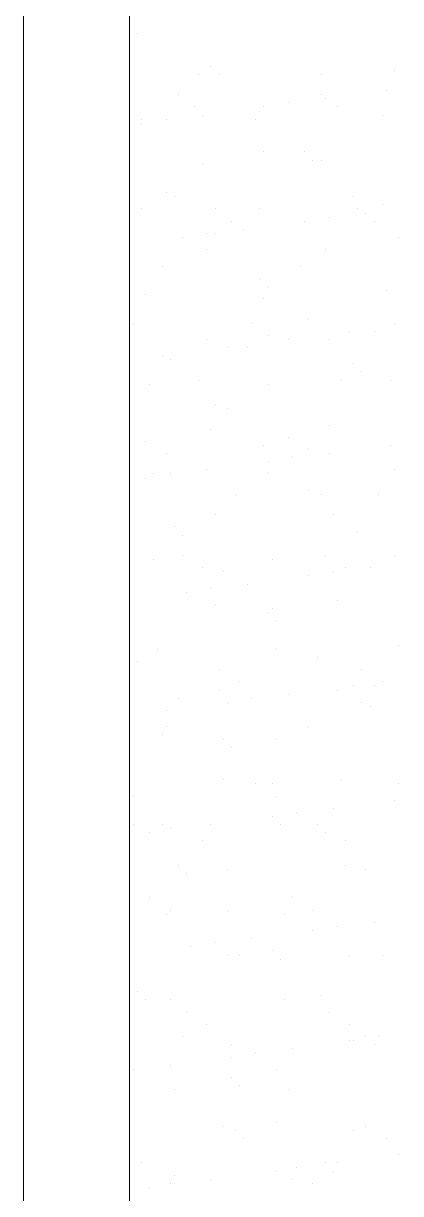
# Model space of a CAD drawing. Header units: millimetres. Extents: x 21 to 236, y 15 to 64.
# Drawn here: x 57.079 to 57.499, y 30.59 to 31.89 of the extents above; entities that cross this region are included whole.
import ezdxf

# ---------------------------------------------------------------- set-up
doc = ezdxf.new("R2010")
doc.units = ezdxf.units.MM
doc.layers.add('PDF_Grama', color=7, linetype='Continuous', true_color=0x397200)
doc.layers.add('PDF_Terreno', color=7, linetype='Continuous')

msp = doc.modelspace()

# ---------------------------------------------------------------- linework, layer by layer
at = {"layer": 'PDF_Grama', "lineweight": 20}
for points in [[(57.2062, 31.8791), (57.2062, 31.8791)], [(57.2742, 31.8338), (57.2742, 31.8338)], [(57.2878, 31.8429), (57.2878, 31.8429)], [(57.2969, 31.8338), (57.2969, 31.8338)], [(57.4102, 31.8338), (57.4102, 31.8338)], [(57.4918, 31.8384), (57.4918, 31.8384)], [(57.2516, 31.8112), (57.2516, 31.8112)], [(57.4102, 31.8112), (57.4102, 31.8112)], [(57.4147, 31.8066), (57.4147, 31.8066)], [(57.4827, 31.8157), (57.4827, 31.8157)], [(57.2697, 31.7976), (57.2697, 31.7976)], [(57.3422, 31.793), (57.3422, 31.793)], [(57.3467, 31.7976), (57.3467, 31.7976)], [(57.3739, 31.8021), (57.3739, 31.8021)], [(57.4283, 31.7976), (57.4283, 31.7976)], [(57.2108, 31.784), (57.2108, 31.784)], [(57.2108, 31.7794), (57.2108, 31.7794)], [(57.238, 31.784), (57.238, 31.784)], [(57.2788, 31.7885), (57.2788, 31.7885)], [(57.3377, 31.784), (57.3377, 31.784)], [(57.4782, 31.7885), (57.4782, 31.7885)], [(57.3467, 31.7477), (57.3467, 31.7477)], [(57.3921, 31.7477), (57.3921, 31.7477)], [(57.2788, 31.7341), (57.2788, 31.7341)], [(57.4011, 31.7386), (57.4011, 31.7386)], [(57.4102, 31.7386), (57.4102, 31.7386)], [(57.238, 31.7024), (57.238, 31.7024)], [(57.247, 31.6978), (57.247, 31.6978)], [(57.4465, 31.6978), (57.4465, 31.6978)], [(57.4782, 31.6888), (57.4782, 31.6888)], [(57.2108, 31.6843), (57.2108, 31.6843)], [(57.2924, 31.6843), (57.2924, 31.6843)], [(57.3422, 31.6843), (57.3422, 31.6843)], [(57.4193, 31.6752), (57.4193, 31.6752)], [(57.451, 31.6843), (57.451, 31.6843)], [(57.4601, 31.6797), (57.4601, 31.6797)], [(57.3105, 31.6707), (57.3105, 31.6707)], [(57.3241, 31.6616), (57.3241, 31.6616)], [(57.3921, 31.6707), (57.3921, 31.6707)], [(57.4691, 31.6707), (57.4691, 31.6707)], [(57.2561, 31.6525), (57.2561, 31.6525)], [(57.2833, 31.6571), (57.2833, 31.6571)], [(57.2924, 31.6571), (57.2924, 31.6571)], [(57.4963, 31.6525), (57.4963, 31.6525)], [(57.2833, 31.6389), (57.2833, 31.6389)], [(57.4147, 31.6389), (57.4147, 31.6389)], [(57.2334, 31.6208), (57.2334, 31.6208)], [(57.3875, 31.6208), (57.3875, 31.6208)], [(57.3422, 31.6072), (57.3422, 31.6072)], [(57.3513, 31.5981), (57.3513, 31.5981)], [(57.2153, 31.5891), (57.2153, 31.5891)], [(57.3467, 31.5845), (57.3467, 31.5845)], [(57.4827, 31.5936), (57.4827, 31.5936)], [(57.3966, 31.5619), (57.3966, 31.5619)], [(57.2017, 31.5573), (57.2017, 31.5573)], [(57.3332, 31.5573), (57.3332, 31.5573)], [(57.4419, 31.5483), (57.4419, 31.5483)], [(57.4691, 31.5483), (57.4691, 31.5483)], [(57.4918, 31.5573), (57.4918, 31.5573)], [(57.2833, 31.5392), (57.2833, 31.5392)], [(57.3513, 31.5437), (57.3513, 31.5437)], [(57.3739, 31.5392), (57.3739, 31.5392)], [(57.4193, 31.5392), (57.4193, 31.5392)], [(57.2334, 31.5211), (57.2334, 31.5211)], [(57.306, 31.5301), (57.306, 31.5301)], [(57.3286, 31.5301), (57.3286, 31.5301)], [(57.2425, 31.5166), (57.2425, 31.5166)], [(57.4465, 31.512), (57.4465, 31.512)], [(57.2742, 31.4939), (57.2742, 31.4939)], [(57.4329, 31.4939), (57.4329, 31.4939)], [(57.4555, 31.503), (57.4555, 31.503)], [(57.4873, 31.4939), (57.4873, 31.4939)], [(57.2198, 31.4894), (57.2198, 31.4894)], [(57.3513, 31.4894), (57.3513, 31.4894)], [(57.2924, 31.4667), (57.2924, 31.4667)], [(57.306, 31.4622), (57.306, 31.4622)], [(57.4193, 31.444), (57.4193, 31.444)], [(57.2878, 31.4395), (57.2878, 31.4395)], [(57.3739, 31.4304), (57.3739, 31.4304)], [(57.2153, 31.4259), (57.2153, 31.4259)], [(57.3467, 31.4214), (57.3467, 31.4214)], [(57.3966, 31.4168), (57.3966, 31.4168)], [(57.4873, 31.4214), (57.4873, 31.4214)], [(57.238, 31.4123), (57.238, 31.4123)], [(57.3513, 31.4032), (57.3513, 31.4032)], [(57.3785, 31.4078), (57.3785, 31.4078)], [(57.4193, 31.4123), (57.4193, 31.4123)], [(57.2244, 31.3896), (57.2244, 31.3896)], [(57.2425, 31.3896), (57.2425, 31.3896)], [(57.2833, 31.3942), (57.2833, 31.3942)], [(57.3513, 31.3896), (57.3513, 31.3896)], [(57.4918, 31.3942), (57.4918, 31.3942)], [(57.2153, 31.3851), (57.2153, 31.3851)], [(57.315, 31.367), (57.315, 31.367)], [(57.3966, 31.3715), (57.3966, 31.3715)], [(57.4102, 31.367), (57.4102, 31.367)], [(57.4737, 31.367), (57.4737, 31.367)], [(57.2924, 31.3443), (57.2924, 31.3443)], [(57.4238, 31.3443), (57.4238, 31.3443)], [(57.247, 31.3307), (57.247, 31.3307)], [(57.451, 31.3262), (57.451, 31.3262)], [(57.2561, 31.3217), (57.2561, 31.3217)], [(57.2561, 31.299), (57.2561, 31.299)], [(57.4147, 31.299), (57.4147, 31.299)], [(57.4918, 31.299), (57.4918, 31.299)], [(57.2244, 31.2945), (57.2244, 31.2945)], [(57.2788, 31.2854), (57.2788, 31.2854)], [(57.3558, 31.2945), (57.3558, 31.2945)], [(57.4374, 31.2854), (57.4374, 31.2854)], [(57.4646, 31.2854), (57.4646, 31.2854)], [(57.3014, 31.2809), (57.3014, 31.2809)], [(57.3966, 31.2763), (57.3966, 31.2763)], [(57.4238, 31.2809), (57.4238, 31.2809)], [(57.2606, 31.2582), (57.2606, 31.2582)], [(57.2878, 31.2627), (57.2878, 31.2627)], [(57.3286, 31.2673), (57.3286, 31.2673)], [(57.4283, 31.2491), (57.4283, 31.2491)], [(57.2924, 31.2446), (57.2924, 31.2446)], [(57.3513, 31.2355), (57.3513, 31.2355)], [(57.3558, 31.2401), (57.3558, 31.2401)], [(57.3603, 31.2265), (57.3603, 31.2265)], [(57.2289, 31.1948), (57.2289, 31.1948)], [(57.3603, 31.1948), (57.3603, 31.1948)], [(57.4963, 31.1993), (57.4963, 31.1993)], [(57.1972, 31.1902), (57.1972, 31.1902)], [(57.2062, 31.1812), (57.2062, 31.1812)], [(57.4057, 31.1857), (57.4057, 31.1857)], [(57.2969, 31.1721), (57.2969, 31.1721)], [(57.4555, 31.1721), (57.4555, 31.1721)], [(57.3196, 31.1585), (57.3196, 31.1585)], [(57.4782, 31.1585), (57.4782, 31.1585)], [(57.2969, 31.1494), (57.2969, 31.1494)], [(57.3739, 31.1449), (57.3739, 31.1449)], [(57.4283, 31.1494), (57.4283, 31.1494)], [(57.4465, 31.154), (57.4465, 31.154)], [(57.4691, 31.154), (57.4691, 31.154)], [(57.2516, 31.1404), (57.2516, 31.1404)], [(57.306, 31.1358), (57.306, 31.1358)], [(57.3332, 31.1404), (57.3332, 31.1404)], [(57.4555, 31.1358), (57.4555, 31.1358)], [(57.4646, 31.1313), (57.4646, 31.1313)], [(57.1972, 31.1222), (57.1972, 31.1222)], [(57.238, 31.1268), (57.238, 31.1268)], [(57.238, 31.1086), (57.238, 31.1086)], [(57.3966, 31.1086), (57.3966, 31.1086)], [(57.2334, 31.0996), (57.2334, 31.0996)], [(57.3014, 31.095), (57.3014, 31.095)], [(57.3603, 31.095), (57.3603, 31.095)], [(57.3105, 31.086), (57.3105, 31.086)], [(57.3014, 31.0497), (57.3014, 31.0497)], [(57.3377, 31.0452), (57.3377, 31.0452)], [(57.3558, 31.0452), (57.3558, 31.0452)], [(57.4329, 31.0497), (57.4329, 31.0497)], [(57.4963, 31.0452), (57.4963, 31.0452)], [(57.2017, 31.0316), (57.2017, 31.0316)], [(57.3603, 31.0316), (57.3603, 31.0316)], [(57.4918, 31.0271), (57.4918, 31.0271)], [(57.383, 31.0135), (57.383, 31.0135)], [(57.4238, 31.018), (57.4238, 31.018)], [(57.2017, 30.9999), (57.2017, 30.9999)], [(57.2334, 30.9999), (57.2334, 30.9999)], [(57.2878, 30.9999), (57.2878, 30.9999)], [(57.3558, 31.0089), (57.3558, 31.0089)], [(57.3649, 30.9999), (57.3649, 30.9999)], [(57.4057, 30.9999), (57.4057, 30.9999)], [(57.2198, 30.9908), (57.2198, 30.9908)], [(57.2425, 30.9953), (57.2425, 30.9953)], [(57.4147, 30.9908), (57.4147, 30.9908)], [(57.2788, 30.9817), (57.2788, 30.9817)], [(57.4374, 30.9817), (57.4374, 30.9817)], [(57.2516, 30.9545), (57.2516, 30.9545)], [(57.306, 30.95), (57.306, 30.95)], [(57.4374, 30.9545), (57.4374, 30.9545)], [(57.4601, 30.95), (57.4601, 30.95)], [(57.2606, 30.9455), (57.2606, 30.9455)], [(57.2198, 30.9183), (57.2198, 30.9183)], [(57.3785, 30.9183), (57.3785, 30.9183)], [(57.238, 30.9001), (57.238, 30.9001)], [(57.2425, 30.9047), (57.2425, 30.9047)], [(57.306, 30.9047), (57.306, 30.9047)], [(57.3694, 30.9001), (57.3694, 30.9001)], [(57.4011, 30.9047), (57.4011, 30.9047)], [(57.4011, 30.882), (57.4011, 30.882)], [(57.4283, 30.8865), (57.4283, 30.8865)], [(57.4691, 30.8911), (57.4691, 30.8911)], [(57.2924, 30.8684), (57.2924, 30.8684)], [(57.3332, 30.873), (57.3332, 30.873)], [(57.2652, 30.8639), (57.2652, 30.8639)], [(57.3558, 30.8594), (57.3558, 30.8594)], [(57.306, 30.8548), (57.306, 30.8548)], [(57.3196, 30.8548), (57.3196, 30.8548)], [(57.3649, 30.8503), (57.3649, 30.8503)], [(57.4419, 30.8548), (57.4419, 30.8548)], [(57.4782, 30.8548), (57.4782, 30.8548)], [(57.2062, 30.814), (57.2062, 30.814)], [(57.2153, 30.805), (57.2153, 30.805)], [(57.2425, 30.805), (57.2425, 30.805)], [(57.3694, 30.805), (57.3694, 30.805)], [(57.4102, 30.8095), (57.4102, 30.8095)], [(57.2606, 30.7914), (57.2606, 30.7914)], [(57.4193, 30.7914), (57.4193, 30.7914)], [(57.2833, 30.7778), (57.2833, 30.7778)], [(57.4419, 30.7778), (57.4419, 30.7778)], [(57.2561, 30.7642), (57.2561, 30.7642)], [(57.4601, 30.7642), (57.4601, 30.7642)], [(57.4737, 30.7642), (57.4737, 30.7642)], [(57.3105, 30.7551), (57.3105, 30.7551)], [(57.4419, 30.7596), (57.4419, 30.7596)], [(57.4465, 30.7596), (57.4465, 30.7596)], [(57.4691, 30.7551), (57.4691, 30.7551)], [(57.3105, 30.7415), (57.3105, 30.7415)], [(57.3377, 30.746), (57.3377, 30.746)], [(57.3785, 30.7506), (57.3785, 30.7506)], [(57.2017, 30.7279), (57.2017, 30.7279)], [(57.2017, 30.7279), (57.2017, 30.7279)], [(57.2425, 30.7324), (57.2425, 30.7324)], [(57.3603, 30.7279), (57.3603, 30.7279)], [(57.3105, 30.7188), (57.3105, 30.7188)], [(57.247, 30.7053), (57.247, 30.7053)], [(57.3196, 30.7098), (57.3196, 30.7098)], [(57.3739, 30.7053), (57.3739, 30.7053)], [(57.3014, 30.6645), (57.3014, 30.6645)], [(57.315, 30.6599), (57.315, 30.6599)], [(57.3603, 30.669), (57.3603, 30.669)], [(57.4465, 30.6599), (57.4465, 30.6599)], [(57.4601, 30.6645), (57.4601, 30.6645)], [(57.3241, 30.6509), (57.3241, 30.6509)], [(57.4827, 30.6509), (57.4827, 30.6509)], [(57.2108, 30.6237), (57.2108, 30.6237)], [(57.4147, 30.6237), (57.4147, 30.6237)], [(57.4283, 30.6237), (57.4283, 30.6237)], [(57.4963, 30.6327), (57.4963, 30.6327)], [(57.247, 30.6101), (57.247, 30.6101)], [(57.3603, 30.6146), (57.3603, 30.6146)], [(57.383, 30.6191), (57.383, 30.6191)], [(57.4238, 30.6146), (57.4238, 30.6146)], [(57.2198, 30.5965), (57.2198, 30.5965)], [(57.2425, 30.601), (57.2425, 30.601)], [(57.247, 30.601), (57.247, 30.601)], [(57.2878, 30.6055), (57.2878, 30.6055)], [(57.3785, 30.6055), (57.3785, 30.6055)], [(57.4011, 30.601), (57.4011, 30.601)]]:
    msp.add_lwpolyline(points, dxfattribs=at)
at = {"layer": 'PDF_Terreno', "lineweight": 9}
msp.add_lwpolyline([(57.1972, 32.8219), (57.1972, 51.8489), (66.9554, 51.8489), (66.9554, 35.0971), (66.9554, 26.9615), (67.0778, 26.9615), (67.0778, 51.9713), (57.0793, 51.9713), (57.0793, 26.9615), (57.1972, 26.9615), (57.1972, 32.704)], dxfattribs=at)

doc.saveas('drawing.dxf')
